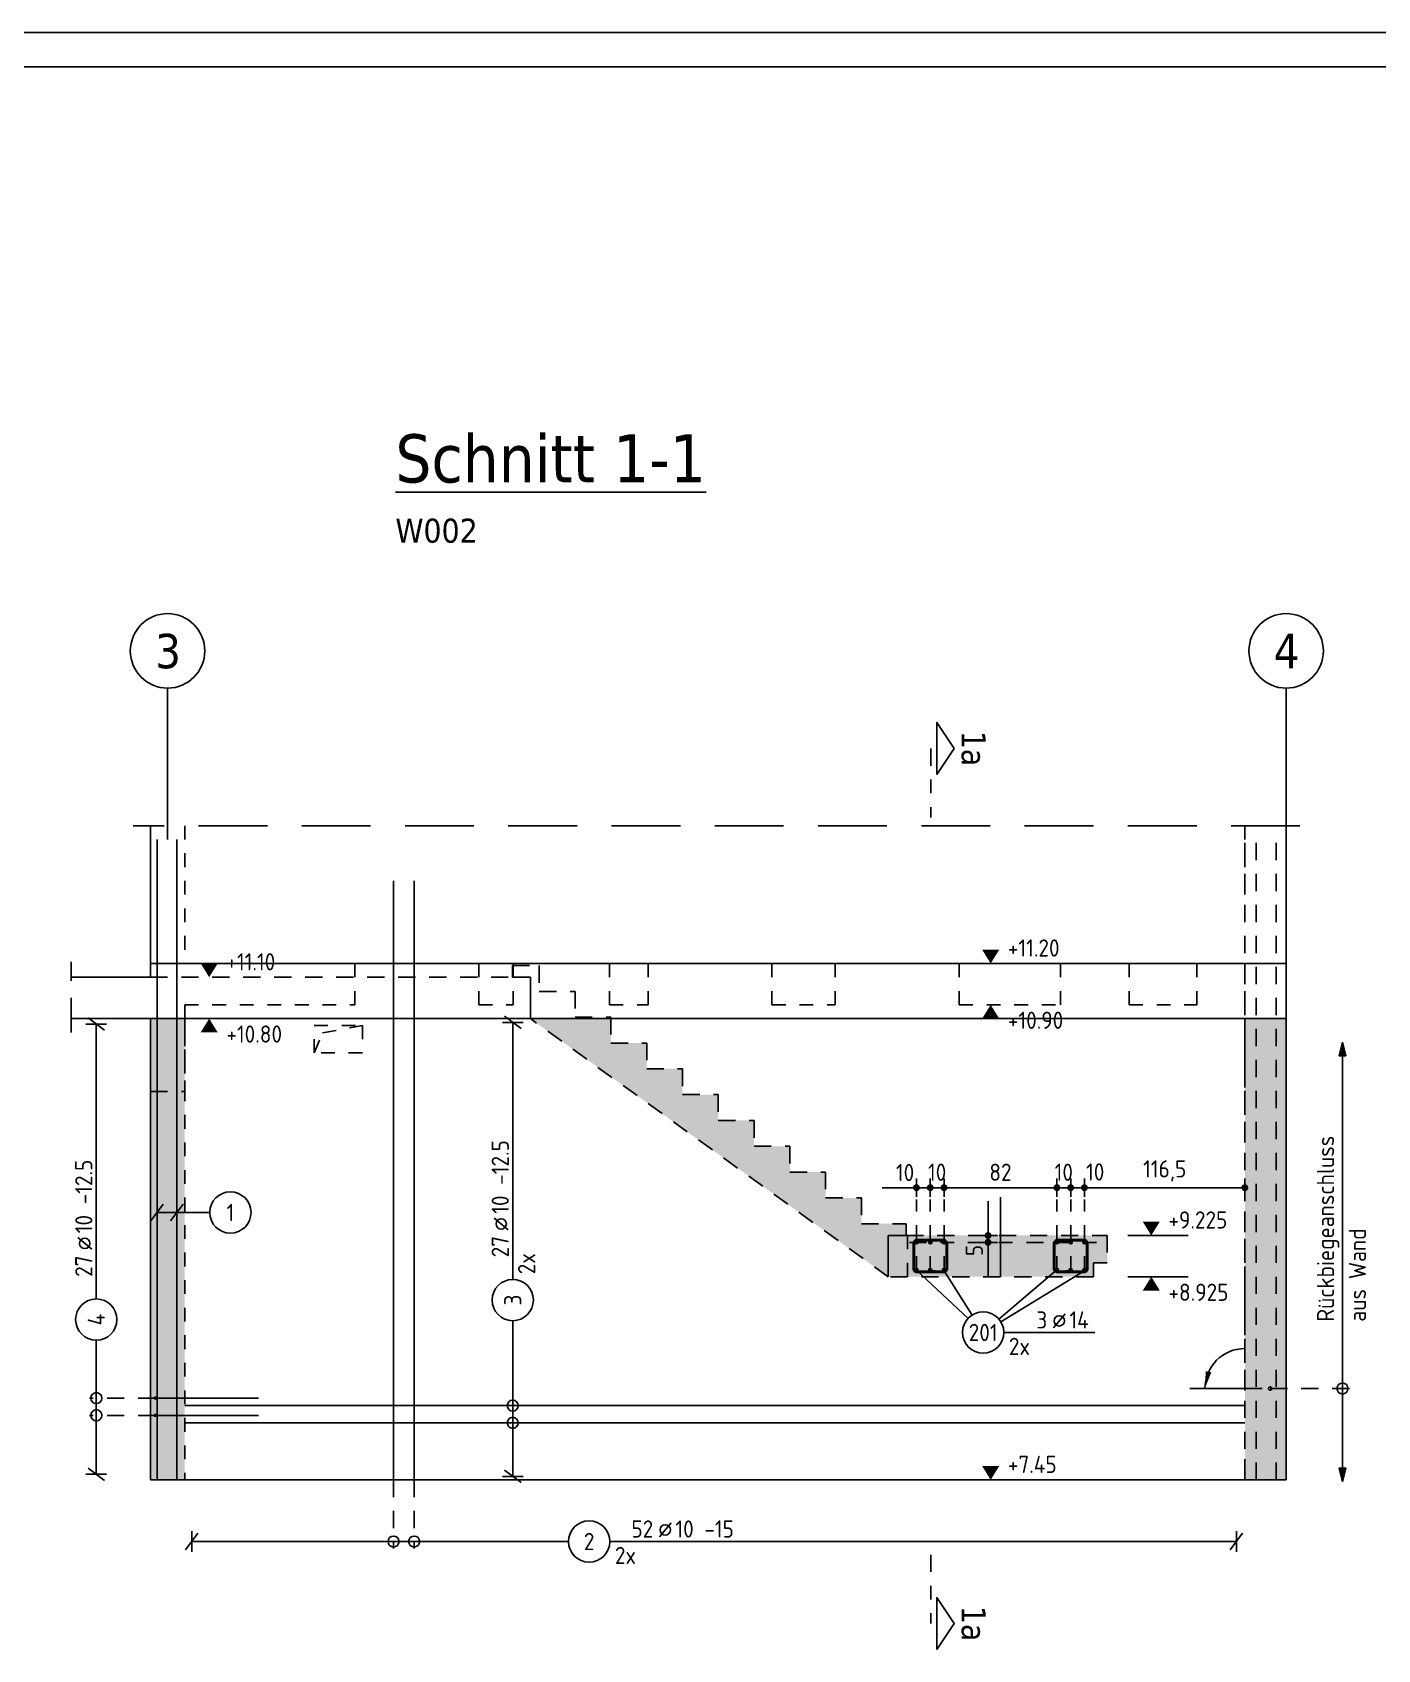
# Model space of a CAD drawing. Extents: x 0 to 74.3, y 0 to 34.2.
# Drawn here: x 11.71 to 21.48, y 17.96 to 29.7 of the extents above; entities that cross this region are included whole.
import ezdxf
from ezdxf.enums import TextEntityAlignment as Align

# ---------------------------------------------------------------- set-up
doc = ezdxf.new("R2010")
doc.units = 0
doc.header["$LTSCALE"] = 0.5
for name, pattern in [('AUSGEZOGEN', [1000.01, 1000, 0.01]), ('DASHDOT2', [0.5, 0.25, -0.125, 0, -0.125]), ('DASHDOTSMALL', [1.05, 0.5, -0.25, 0.05, -0.25]), ('DASHED', [0.75, 0.5, -0.25]), ('DASHEDX2', [1.5, 1, -0.5]), ('DOT', [0.175, 0.05, -0.125]), ('HIDDEN', [0.375, 0.25, -0.125]), ('HIDDEN2', [0.187, 0.125, -0.062]), ('PUNKT', [0.175, 0.05, -0.125]), ('STRICHPUNKT2', [0.55, 0.25, -0.125, 0.05, -0.125]), ('VERDECKT', [0.375, 0.25, -0.125])]:
    doc.linetypes.add(name, pattern=pattern)
for name, color, linetype in [('ACHSEN', 7, 'Continuous'), ('AFU', 7, 'Continuous'), ('BETON', 7, 'Continuous'), ('DRUEBER', 7, 'Continuous'), ('grau_mittel', 7, 'Continuous'), ('HILFE', 7, 'Continuous'), ('koten', 7, 'Continuous'), ('MASSE', 7, 'Continuous'), ('RAHMEN', 7, 'Continuous'), ('RND', 7, 'Continuous'), ('RND-1', 7, 'Continuous'), ('SCHNITTE', 7, 'Continuous'), ('SFP_Achsen', 7, 'Continuous'), ('TEXT', 7, 'Continuous'), ('VERDECKT', 7, 'Continuous'), ('WBZ', 7, 'Continuous')]:
    doc.layers.add(name, color=color, linetype=linetype)
doc.layers.add('NOPLOT', color=7, linetype='Continuous', plot=False)
doc.styles.add('helv', font='tahoma.ttf')
doc.styles.add('txt', font='isocp.shx')
doc.linetypes.add('AFU_50K', pattern='A,0.15,["/",Standard,S=0.2,R=0,X=-0.01,Y=-0.1],0.07,["/",Standard,S=0.2,R=0,X=-0.01,Y=-0.1],0.15', length=0.37)
doc.linetypes.add('AFU_50L', pattern='A,0.75,["/",Standard,S=0.2,R=0,X=-0.01,Y=-0.1],0.07,["/",Standard,S=0.2,R=0,X=-0.01,Y=-0.1],0.75', length=1.57)
doc.dimstyles.new('DOT_I', dxfattribs={"dimscale": 0.5, "dimtxt": 0.25, "dimasz": 0.25, "dimexe": 0.1, "dimexo": 0.3, "dimgap": 0.1, "dimtad": 1, "dimdec": 3, "dimzin": 3, "dimtxsty": 'txt', "dimblk": 'DOT', "dimblk1": 'DOT', "dimblk2": 'DOT', "dimsah": 1, "dimcen": 0.1, "dimse1": 1, "dimse2": 1, "dimazin": 0, "dimtfac": 1, "dimtdec": 4, "dimtix": 1, "dimtmove": 2, "dimatfit": 3, "dimfxl": 0, "dimtvp": 1, "dimtolj": 1, "dimtzin": 0, "dimarcsym": 0})

# ---------------------------------------------------------------- blocks, each defined once
blk = doc.blocks.new('PFEIL')
at = {"color": 7, "linetype": 'Continuous'}
blk.add_solid([(-1, -0.167), (-1, 0.167), (0, 0)], dxfattribs=at)
blk = doc.blocks.new('Pfeillinie')
at = {"layer": 'TEXT', "linetype": 'Continuous'}
blk.add_hatch(color=7, dxfattribs=at).paths.add_polyline_path([(0, 0), (-0.8, 0.2), (-0.8, 0), (-0.8, -0.2)])
at = {"layer": 'TEXT', "color": 7, "linetype": 'Continuous'}
for p, q in [((-0.8, 0), (-0.8, 0.2)), ((-0.8, 0.2), (0, 0)), ((-0.8, 0), (-0.8, -0.2)), ((-0.8, -0.2), (0, 0))]:
    blk.add_line(p, q, dxfattribs=at)
blk = doc.blocks.new('SCHN-2')
at = {"layer": 'SCHNITTE', "color": 6, "linetype": 'Continuous'}
blk.add_lwpolyline([(0.378, 0.088), (0, 0.34), (-0.378, 0.088)], close=True, dxfattribs=at)
at = {"layer": 'SCHNITTE', "color": 1, "linetype": 'DASHDOTSMALL', "style": 'helv'}
blk.add_attdef('SCHN-2', text='', height=0.35, dxfattribs=at).set_placement((0, 0.45), align=Align.CENTER)
blk = doc.blocks.new('lei_gre')
at = {"layer": 'RND', "color": 7, "linetype": 'Continuous'}
for p, q in [((-0.09, -0.12), (0.09, 0.12)), ((0, 0.15), (0, -0.15))]:
    blk.add_line(p, q, dxfattribs=at)
blk = doc.blocks.new('RND_LEI')
at = {"layer": 'RND', "color": 7, "linetype": 'Continuous'}
blk.add_line((1.022, 0.066), (1.19, 0.27), dxfattribs=at)
for centre, radius in [((0, 0), 0.3), ((1.106, 0.168), 0.075)]:
    blk.add_circle(centre, radius, dxfattribs=at)
at = {"layer": 'RND', "color": 7, "linetype": 'Continuous', "style": 'txt'}
blk.add_attdef('ANZ', text='', height=0.25, dxfattribs=at).set_placement((0.931, 0.057), align=Align.RIGHT)
for tag, p in [('DUM', (1.253, 0.057)), ('ABSTD', (1.674, 0.057)), ('POSTXT', (0.374, -0.327))]:
    blk.add_attdef(tag, p, '', height=0.25, dxfattribs=at)
blk.add_attdef('POSL', text='', height=0.25, dxfattribs=at).set_placement((0, 0), align=Align.MIDDLE)
blk = doc.blocks.new('DOT')
at = {"layer": 'MASSE', "color": 7, "linetype": 'Continuous'}
for p, q in [((0, 0), (-1, 0)), ((0, 0.54), (0, -0.54))]:
    blk.add_line(p, q, dxfattribs=at)
at = {"layer": 'MASSE', "color": 7, "linetype": 'Continuous', "const_width": 0.2}
blk.add_lwpolyline([(-0.1, 0, 1), (0.1, 0, 1)], format="xyb", close=True, dxfattribs=at)
blk = doc.blocks.new('*D16')
at = {"layer": 'Defpoints', "color": 0, "linetype": 'AUSGEZOGEN', "transparency": 16777216}
for p in [(18.129, 21.31), (18.129, 21.31), (18.229, 21.31)]:
    blk.add_point(p, dxfattribs=at)
at = {"layer": 'MASSE', "color": 0, "linetype": 'AUSGEZOGEN', "lineweight": -2, "transparency": 16777216}
for p, q in [((18.004, 21.31), (17.879, 21.31)), ((18.229, 21.31), (18.129, 21.31)), ((18.354, 21.31), (18.479, 21.31))]:
    blk.add_line(p, q, dxfattribs=at)
at = {"layer": 'MASSE', "color": 0, "linetype": 'AUSGEZOGEN', "lineweight": -2, "transparency": 16777216, "xscale": 0.125, "yscale": 0.125, "zscale": 0.125}
blk.add_blockref('DOT', (18.129, 21.31), dxfattribs=at)
at = {"layer": 'MASSE', "color": 0, "linetype": 'AUSGEZOGEN', "lineweight": -2, "transparency": 16777216, "xscale": 0.125, "yscale": 0.125, "zscale": 0.125, "rotation": 180}
blk.add_blockref('DOT', (18.229, 21.31), dxfattribs=at)
at = {"layer": 'MASSE', "color": 0, "linetype": 'AUSGEZOGEN', "transparency": 16777216, "insert": (18.046, 21.42), "char_height": 0.125, "attachment_point": 5, "style": 'txt'}
blk.add_mtext('\\A1;10', dxfattribs=at)
blk = doc.blocks.new('*D17')
at = {"layer": 'Defpoints', "color": 0, "linetype": 'AUSGEZOGEN', "transparency": 16777216}
for p in [(18.229, 21.31), (18.329, 21.31), (18.329, 21.31)]:
    blk.add_point(p, dxfattribs=at)
at = {"layer": 'MASSE', "color": 0, "linetype": 'AUSGEZOGEN', "lineweight": -2, "transparency": 16777216}
for p, q in [((18.104, 21.31), (17.979, 21.31)), ((18.229, 21.31), (18.329, 21.31)), ((18.454, 21.31), (18.579, 21.31))]:
    blk.add_line(p, q, dxfattribs=at)
at = {"layer": 'MASSE', "color": 0, "linetype": 'AUSGEZOGEN', "lineweight": -2, "transparency": 16777216, "xscale": 0.125, "yscale": 0.125, "zscale": 0.125}
blk.add_blockref('DOT', (18.229, 21.31), dxfattribs=at)
at = {"layer": 'MASSE', "color": 0, "linetype": 'AUSGEZOGEN', "lineweight": -2, "transparency": 16777216, "xscale": 0.125, "yscale": 0.125, "zscale": 0.125, "rotation": 180}
blk.add_blockref('DOT', (18.329, 21.31), dxfattribs=at)
at = {"layer": 'MASSE', "color": 0, "linetype": 'AUSGEZOGEN', "transparency": 16777216, "insert": (18.279, 21.422), "char_height": 0.125, "attachment_point": 5, "style": 'txt'}
blk.add_mtext('\\A1;10', dxfattribs=at)
blk = doc.blocks.new('*D18')
at = {"layer": 'Defpoints', "color": 0, "linetype": 'AUSGEZOGEN', "transparency": 16777216}
for p in [(18.329, 21.31), (19.149, 21.31), (19.149, 21.31)]:
    blk.add_point(p, dxfattribs=at)
at = {"layer": 'MASSE', "color": 0, "linetype": 'AUSGEZOGEN', "lineweight": -2, "transparency": 16777216}
blk.add_line((18.454, 21.31), (19.024, 21.31), dxfattribs=at)
at = {"layer": 'MASSE', "color": 0, "linetype": 'AUSGEZOGEN', "lineweight": -2, "transparency": 16777216, "xscale": 0.125, "yscale": 0.125, "zscale": 0.125, "rotation": 180}
blk.add_blockref('DOT', (18.329, 21.31), dxfattribs=at)
at = {"layer": 'MASSE', "color": 0, "linetype": 'AUSGEZOGEN', "lineweight": -2, "transparency": 16777216, "xscale": 0.125, "yscale": 0.125, "zscale": 0.125}
blk.add_blockref('DOT', (19.149, 21.31), dxfattribs=at)
at = {"layer": 'MASSE', "color": 0, "linetype": 'AUSGEZOGEN', "transparency": 16777216, "insert": (18.739, 21.422), "char_height": 0.125, "attachment_point": 5, "style": 'txt'}
blk.add_mtext('\\A1;82', dxfattribs=at)
blk = doc.blocks.new('*D19')
at = {"layer": 'Defpoints', "color": 0, "linetype": 'AUSGEZOGEN', "transparency": 16777216}
for p in [(19.149, 21.31), (19.249, 21.31), (19.249, 21.31)]:
    blk.add_point(p, dxfattribs=at)
at = {"layer": 'MASSE', "color": 0, "linetype": 'AUSGEZOGEN', "lineweight": -2, "transparency": 16777216}
for p, q in [((19.024, 21.31), (18.899, 21.31)), ((19.149, 21.31), (19.249, 21.31)), ((19.374, 21.31), (19.499, 21.31))]:
    blk.add_line(p, q, dxfattribs=at)
at = {"layer": 'MASSE', "color": 0, "linetype": 'AUSGEZOGEN', "lineweight": -2, "transparency": 16777216, "xscale": 0.125, "yscale": 0.125, "zscale": 0.125}
blk.add_blockref('DOT', (19.149, 21.31), dxfattribs=at)
at = {"layer": 'MASSE', "color": 0, "linetype": 'AUSGEZOGEN', "lineweight": -2, "transparency": 16777216, "xscale": 0.125, "yscale": 0.125, "zscale": 0.125, "rotation": 180}
blk.add_blockref('DOT', (19.249, 21.31), dxfattribs=at)
at = {"layer": 'MASSE', "color": 0, "linetype": 'AUSGEZOGEN', "transparency": 16777216, "insert": (19.199, 21.422), "char_height": 0.125, "attachment_point": 5, "style": 'txt'}
blk.add_mtext('\\A1;10', dxfattribs=at)
blk = doc.blocks.new('*D20')
at = {"layer": 'Defpoints', "color": 0, "linetype": 'AUSGEZOGEN', "transparency": 16777216}
for p in [(19.249, 21.31), (19.349, 21.31), (19.349, 21.31)]:
    blk.add_point(p, dxfattribs=at)
at = {"layer": 'MASSE', "color": 0, "linetype": 'AUSGEZOGEN', "lineweight": -2, "transparency": 16777216}
for p, q in [((19.124, 21.31), (18.999, 21.31)), ((19.249, 21.31), (19.349, 21.31)), ((19.474, 21.31), (19.599, 21.31))]:
    blk.add_line(p, q, dxfattribs=at)
at = {"layer": 'MASSE', "color": 0, "linetype": 'AUSGEZOGEN', "lineweight": -2, "transparency": 16777216, "xscale": 0.125, "yscale": 0.125, "zscale": 0.125}
blk.add_blockref('DOT', (19.249, 21.31), dxfattribs=at)
at = {"layer": 'MASSE', "color": 0, "linetype": 'AUSGEZOGEN', "lineweight": -2, "transparency": 16777216, "xscale": 0.125, "yscale": 0.125, "zscale": 0.125, "rotation": 180}
blk.add_blockref('DOT', (19.349, 21.31), dxfattribs=at)
at = {"layer": 'MASSE', "color": 0, "linetype": 'AUSGEZOGEN', "transparency": 16777216, "insert": (19.427, 21.424), "char_height": 0.125, "attachment_point": 5, "style": 'txt'}
blk.add_mtext('\\A1;10', dxfattribs=at)
blk = doc.blocks.new('*D21')
at = {"layer": 'Defpoints', "color": 0, "linetype": 'AUSGEZOGEN', "transparency": 16777216}
for p in [(19.349, 21.31), (20.514, 21.31), (20.514, 21.31)]:
    blk.add_point(p, dxfattribs=at)
at = {"layer": 'MASSE', "color": 0, "linetype": 'AUSGEZOGEN', "lineweight": -2, "transparency": 16777216}
blk.add_line((19.474, 21.31), (20.389, 21.31), dxfattribs=at)
at = {"layer": 'MASSE', "color": 0, "linetype": 'AUSGEZOGEN', "lineweight": -2, "transparency": 16777216, "xscale": 0.125, "yscale": 0.125, "zscale": 0.125, "rotation": 180}
blk.add_blockref('DOT', (19.349, 21.31), dxfattribs=at)
at = {"layer": 'MASSE', "color": 0, "linetype": 'AUSGEZOGEN', "lineweight": -2, "transparency": 16777216, "xscale": 0.125, "yscale": 0.125, "zscale": 0.125}
blk.add_blockref('DOT', (20.514, 21.31), dxfattribs=at)
at = {"layer": 'MASSE', "color": 0, "linetype": 'AUSGEZOGEN', "transparency": 16777216, "insert": (19.932, 21.432), "char_height": 0.125, "attachment_point": 5, "style": 'txt'}
blk.add_mtext('\\A1;116,5', dxfattribs=at)
blk = doc.blocks.new('*D22')
at = {"layer": 'Defpoints', "color": 0, "linetype": 'AUSGEZOGEN', "transparency": 16777216}
for p in [(18.649, 20.963), (18.649, 20.913), (18.649, 20.913)]:
    blk.add_point(p, dxfattribs=at)
at = {"layer": 'MASSE', "color": 0, "linetype": 'AUSGEZOGEN', "lineweight": -2, "transparency": 16777216}
for p, q in [((18.649, 21.088), (18.649, 21.213)), ((18.649, 20.963), (18.649, 20.913)), ((18.649, 20.788), (18.649, 20.663))]:
    blk.add_line(p, q, dxfattribs=at)
at = {"layer": 'MASSE', "color": 0, "linetype": 'AUSGEZOGEN', "lineweight": -2, "transparency": 16777216, "xscale": 0.125, "yscale": 0.125, "zscale": 0.125}
for p, rotation in [((18.649, 20.963), 270), ((18.649, 20.913), 90)]:
    blk.add_blockref('DOT', p, dxfattribs=dict(at, rotation=rotation))
at = {"layer": 'MASSE', "color": 0, "linetype": 'AUSGEZOGEN', "transparency": 16777216, "insert": (18.549, 20.854), "char_height": 0.125, "attachment_point": 5, "rotation": 90, "style": 'txt'}
blk.add_mtext('\\A1;5', dxfattribs=at)
blk = doc.blocks.new('RND_HIN')
at = {"layer": 'RND', "color": 7, "linetype": 'Continuous'}
blk.add_circle((0, 0), 0.3, dxfattribs=at)
at = {"layer": 'RND', "color": 7, "linetype": 'Continuous', "style": 'txt'}
blk.add_attdef('POSI', text='', height=0.25, dxfattribs=at).set_placement((0, 0), align=Align.MIDDLE)
blk = doc.blocks.new('A1-35-0')
at = {"layer": 'RAHMEN'}
blk.add_line((118.9, 59.4), (0, 59.4), dxfattribs=at)
at = {"layer": 'RAHMEN', "color": 5}
blk.add_line((118.4, 58.9), (2, 58.9), dxfattribs=at)
blk = doc.blocks.new('okrd_o')
at = {"layer": 'koten', "color": 7, "linetype": 'Continuous'}
blk.add_solid([(-0.125, 0.202), (0.125, 0.202), (0, 0)], dxfattribs=at)
at = {"layer": 'koten', "style": 'txt'}
blk.add_attdef('OKRD', (0.25, 0.1), '', height=0.25, dxfattribs=at)
blk = doc.blocks.new('okrd_u')
at = {"layer": 'koten', "color": 7, "linetype": 'Continuous'}
blk.add_solid([(-0.125, -0.202), (0.125, -0.202), (0, 0)], dxfattribs=at)
at = {"layer": 'koten', "style": 'txt'}
blk.add_attdef('OKRD', (0.25, -0.35), '', height=0.25, dxfattribs=at)

msp = doc.modelspace()

# ---------------------------------------------------------------- hatches: boundary and pattern name
at = {"layer": 'grau_mittel'}
h = msp.add_hatch(color=61, dxfattribs=at)
h.paths.add_polyline_path([(12.8143, 22.5381), (12.5643, 22.5381), (12.5643, 19.1881), (12.8143, 19.1881)])
h.paths.add_polyline_path([(20.8143, 22.5381), (20.5143, 22.5381), (20.5143, 19.1881), (20.8143, 19.1881)])
h.paths.add_polyline_path([(19.4143, 20.6631), (19.4143, 20.7631), (19.5143, 20.7631), (19.5143, 20.9631), (18.0643, 20.9631), (18.0643, 20.6631)])
h.paths.add_polyline_path([(17.9243, 20.6631), (18.0643, 20.6631), (18.0643, 20.9631), (18.0543, 20.9631), (18.0543, 21.0481), (17.7293, 21.0481), (17.7293, 21.2356), (17.4693, 21.2356), (17.4693, 21.4231), (17.2093, 21.4231), (17.2093, 21.6106), (16.9493, 21.6106), (16.9493, 21.7981), (16.6893, 21.7981), (16.6893, 21.9856), (16.4293, 21.9856), (16.4293, 22.1731), (16.1693, 22.1731), (16.1693, 22.3606), (15.9093, 22.3606), (15.9093, 22.5381), (15.3243, 22.5381)])

# ---------------------------------------------------------------- linework, layer by layer
at = {"layer": 'ACHSEN', "color": 140, "linetype": 'AUSGEZOGEN'}
for p, q in [((12.6893, 24.9381), (12.6893, 23.9381)), ((20.8143, 24.9381), (20.8143, 23.9381)), ((12.6893, 24.8381), (12.6893, 23.8381)), ((20.8143, 24.8381), (20.8143, 23.8381))]:
    msp.add_line(p, q, dxfattribs=at)
at = {"layer": 'ACHSEN', "color": 102, "linetype": 'DASHDOT2'}
for p, q in [((18.1293, 20.9131), (18.1293, 21.2241)), ((18.2293, 20.9131), (18.2293, 21.2241)), ((18.3293, 20.9131), (18.3293, 21.2241)), ((19.1493, 20.9131), (19.1493, 21.2241)), ((19.2493, 20.9131), (19.2493, 21.2241)), ((19.3493, 20.9131), (19.3493, 21.2241)), ((18.0776, 20.9131), (19.4376, 20.9131))]:
    msp.add_line(p, q, dxfattribs=at)
at = {"layer": 'AFU', "color": 8, "linetype": 'AFU_50K'}
for p, q in [((12.5643, 22.9381), (12.8143, 22.9381)), ((20.5143, 22.9381), (20.8143, 22.9381))]:
    msp.add_line(p, q, dxfattribs=at)
at = {"layer": 'AFU', "color": 8, "linetype": 'AFU_50L'}
for p, q in [((12.8143, 22.9381), (20.5143, 22.9381)), ((12.5643, 22.5381), (20.8143, 22.5381)), ((12.5643, 19.1881), (20.8143, 19.1881))]:
    msp.add_line(p, q, dxfattribs=at)
at = {"layer": 'BETON', "color": 6, "linetype": 'AUSGEZOGEN', "lineweight": -2}
for p, q in [((12.5643, 22.8381), (12.5643, 23.9381)), ((12.5643, 19.1881), (12.5643, 22.5381))]:
    msp.add_line(p, q, dxfattribs=at)
at = {"layer": 'BETON', "color": 6, "linetype": 'AUSGEZOGEN'}
for p, q in [((20.8143, 19.1881), (20.8143, 23.9381)), ((11.989, 22.8381), (12.5643, 22.8381)), ((11.989, 22.5381), (12.5643, 22.5381))]:
    msp.add_line(p, q, dxfattribs=at)
at = {"layer": 'DRUEBER', "color": 7, "linetype": 'PUNKT', "lineweight": -2}
for p, q in [((12.8143, 23.9381), (12.8143, 22.9381)), ((12.8143, 22.6381), (12.8143, 19.1881))]:
    msp.add_line(p, q, dxfattribs=at)
at = {"layer": 'DRUEBER', "color": 7, "linetype": 'DOT'}
for p, q in [((20.5143, 23.9381), (20.5143, 19.1881)), ((14.0493, 22.9381), (14.0493, 22.6381)), ((14.9493, 22.9381), (14.9493, 22.6381)), ((15.1993, 22.9381), (15.1993, 22.6381)), ((15.8993, 22.9381), (15.8993, 22.6381)), ((16.1793, 22.9381), (16.1793, 22.6381)), ((17.0793, 22.9381), (17.0793, 22.6381)), ((17.5393, 22.9381), (17.5393, 22.6381)), ((18.4393, 22.9381), (18.4393, 22.6381)), ((19.1743, 22.9381), (19.1743, 22.6381)), ((19.6743, 22.9381), (19.6743, 22.6381)), ((20.1643, 22.9381), (20.1643, 22.6381))]:
    msp.add_line(p, q, dxfattribs=at)
at = {"layer": 'DRUEBER', "color": 7, "linetype": 'PUNKT'}
for p, q in [((12.8143, 22.9381), (14.0493, 22.9381)), ((14.9493, 22.9381), (15.1993, 22.9381)), ((15.8993, 22.9381), (16.1793, 22.9381)), ((17.0793, 22.9381), (17.5393, 22.9381)), ((18.4393, 22.9381), (19.1743, 22.9381)), ((19.6743, 22.9381), (20.1643, 22.9381)), ((12.8143, 22.6381), (14.0493, 22.6381)), ((14.9493, 22.6381), (15.1993, 22.6381)), ((15.8993, 22.6381), (16.1793, 22.6381)), ((17.0793, 22.6381), (17.5393, 22.6381)), ((18.4393, 22.6381), (19.1743, 22.6381)), ((19.6743, 22.6381), (20.1643, 22.6381))]:
    msp.add_line(p, q, dxfattribs=at)
at = {"layer": 'HILFE', "color": 102, "linetype": 'DASHEDX2'}
msp.add_line((20.9143, 23.9381), (12.4393, 23.9381), dxfattribs=at)
at = {"layer": 'HILFE', "color": 102, "linetype": 'DASHED'}
msp.add_line((11.989, 22.4381), (11.989, 22.9502), dxfattribs=at)
at = {"layer": 'HILFE', "color": 102, "linetype": 'AUSGEZOGEN'}
for p, q in [((19.6651, 20.9631), (20.1029, 20.9631)), ((19.6651, 20.6631), (20.1029, 20.6631))]:
    msp.add_line(p, q, dxfattribs=at)
at = {"layer": 'NOPLOT', "color": 191, "linetype": 'Continuous'}
for p, q in [((15.3243, 22.8381), (15.1943, 22.8381)), ((15.3243, 22.5381), (15.3243, 22.8381)), ((17.9243, 20.6631), (17.9243, 20.9631)), ((17.9243, 20.9631), (18.0543, 20.9631))]:
    msp.add_line(p, q, dxfattribs=at)
at = {"layer": 'NOPLOT', "color": 191, "linetype": 'AUSGEZOGEN'}
for p, q in [((18.7393, 20.6631), (18.7393, 21.2406)), ((18.2293, 20.7061), (18.2677, 20.7061)), ((19.2493, 20.7061), (19.2108, 20.7061))]:
    msp.add_line(p, q, dxfattribs=at)
for points in [[(18.3243, 20.9331), (18.1343, 20.9331, 0.4142136), (18.1043, 20.9031), (18.1043, 20.7231, 0.4142136), (18.1343, 20.6931), (18.3243, 20.6931, 0.4142136), (18.3543, 20.7231), (18.3543, 20.9031, 0.4142136)], [(18.3243, 20.9231), (18.1343, 20.9231, 0.4142136), (18.1143, 20.9031), (18.1143, 20.7231, 0.4142136), (18.1343, 20.7031), (18.3243, 20.7031, 0.4142136), (18.3443, 20.7231), (18.3443, 20.9031, 0.4142136)], [(19.1543, 20.9331), (19.3443, 20.9331, -0.4142136), (19.3743, 20.9031), (19.3743, 20.7231, -0.4142136), (19.3443, 20.6931), (19.1543, 20.6931, -0.4142136), (19.1243, 20.7231), (19.1243, 20.9031, -0.4142136)], [(19.1543, 20.9231), (19.3443, 20.9231, -0.4142136), (19.3643, 20.9031), (19.3643, 20.7231, -0.4142136), (19.3443, 20.7031), (19.1543, 20.7031, -0.4142136), (19.1343, 20.7231), (19.1343, 20.9031, -0.4142136)]]:
    msp.add_lwpolyline(points, format="xyb", close=True, dxfattribs=at)
at = {"layer": 'RND', "color": 7, "linetype": 'AUSGEZOGEN'}
for p, q in [((12.1716, 22.4979), (12.1716, 20.5022)), ((15.1966, 20.6439), (15.1966, 22.5106)), ((15.1966, 19.2132), (15.1966, 20.3439)), ((12.1716, 20.2022), (12.1716, 19.2285)), ((18.7634, 20.2586), (19.4234, 20.2586)), ((12.8651, 18.7405), (15.6015, 18.7405)), ((15.9015, 18.7405), (20.4531, 18.7405))]:
    msp.add_line(p, q, dxfattribs=at)
at = {"layer": 'RND', "color": 102, "linetype": 'AUSGEZOGEN'}
for p, q in [((12.9958, 21.1299), (12.6131, 21.1299)), ((18.5037, 20.3608), (18.1258, 20.7131)), ((18.5332, 20.3853), (18.3258, 20.7131)), ((18.7278, 20.3556), (19.1493, 20.7131)), ((18.7416, 20.3365), (19.3443, 20.7031))]:
    msp.add_line(p, q, dxfattribs=at)
at = {"layer": 'RND', "color": 7, "linetype": 'HIDDEN2'}
for p, q in [((18.1293, 20.7131), (18.1293, 20.9131)), ((18.2293, 20.7131), (18.2293, 20.9131)), ((18.3293, 20.7131), (18.3293, 20.9131)), ((19.1493, 20.7131), (19.1493, 20.9131)), ((19.2493, 20.7131), (19.2493, 20.9131)), ((19.3493, 20.7131), (19.3493, 20.9131))]:
    msp.add_line(p, q, dxfattribs=at)
at = {"layer": 'RND', "color": 102, "linetype": 'VERDECKT'}
for p, q in [((20.6983, 19.8515), (21.2733, 19.8515)), ((12.5997, 19.7817), (12.1216, 19.7817)), ((12.5997, 19.6567), (12.1216, 19.6567)), ((14.3305, 19.1881), (14.3305, 18.6905)), ((14.4805, 19.1881), (14.4805, 18.6905))]:
    msp.add_line(p, q, dxfattribs=at)
at = {"layer": 'RND', "color": 1, "linetype": 'AUSGEZOGEN'}
for points in [[(12.6131, 19.1881), (12.6131, 23.8381)], [(12.7566, 19.1881), (12.7566, 23.8381)], [(14.3305, 19.1881), (14.3305, 23.5381)], [(14.4805, 19.1881), (14.4805, 23.5381)], [(12.5997, 19.7817), (13.3497, 19.7817)], [(12.5997, 19.6567), (13.3497, 19.6567)], [(12.8143, 19.7273), (20.5143, 19.7273)], [(12.8143, 19.6023), (20.5143, 19.6023)]]:
    msp.add_lwpolyline(points, dxfattribs=at)
at = {"layer": 'RND', "color": 102, "linetype": 'AUSGEZOGEN'}
msp.add_lwpolyline([(21.2233, 22.3667), (21.2233, 19.1732)], dxfattribs=at)
at = {"layer": 'RND', "color": 7, "linetype": 'AUSGEZOGEN'}
for points, const_width in [([(18.1258, 20.9131, 1), (18.1328, 20.9131, 1)], 0.007), ([(18.2258, 20.9131, 1), (18.2328, 20.9131, 1)], 0.007), ([(18.3258, 20.9131, 1), (18.3328, 20.9131, 1)], 0.007), ([(19.1528, 20.9131, -1), (19.1458, 20.9131, -1)], 0.007), ([(19.2528, 20.9131, -1), (19.2458, 20.9131, -1)], 0.007), ([(19.3528, 20.9131, -1), (19.3458, 20.9131, -1)], 0.007), ([(18.1258, 20.7131, -1), (18.1328, 20.7131, -1)], 0.007), ([(18.2258, 20.7131, 1), (18.2328, 20.7131, 1)], 0.007), ([(18.3258, 20.7131, -1), (18.3328, 20.7131, -1)], 0.007), ([(19.1528, 20.7131, 1), (19.1458, 20.7131, 1)], 0.007), ([(19.2528, 20.7131, -1), (19.2458, 20.7131, -1)], 0.007), ([(19.3528, 20.7131, 1), (19.3458, 20.7131, 1)], 0.007), ([(12.5935, 19.7817, 1), (12.606, 19.7817, 1)], 0.0125), ([(12.5935, 19.6567, 1), (12.606, 19.6567, 1)], 0.0125)]:
    msp.add_lwpolyline(points, format="xyb", close=True, dxfattribs=dict(at, const_width=const_width))
at = {"layer": 'RND', "color": 102, "linetype": 'AUSGEZOGEN'}
for centre in [(18.1293, 20.9131), (18.2293, 20.9131), (18.3293, 20.9131), (19.1493, 20.9131), (19.2493, 20.9131), (19.3493, 20.9131), (18.1293, 20.7131), (18.2293, 20.7131), (18.3293, 20.7131), (19.1493, 20.7131), (19.2493, 20.7131), (19.3493, 20.7131)]:
    msp.add_circle(centre, 0.011, dxfattribs=at)
at = {"layer": 'RND', "color": 7, "linetype": 'AUSGEZOGEN'}
for centre in [(21.2233, 19.8515), (12.1716, 19.7817), (15.1966, 19.7273), (12.1716, 19.6567), (15.1966, 19.6023), (14.3305, 18.7405), (14.4805, 18.7405)]:
    msp.add_circle(centre, 0.04, dxfattribs=at)
at = {"layer": 'RND-1', "color": 7, "linetype": 'HIDDEN'}
for points in [[(20.5975, 19.1881), (20.5975, 23.8381)], [(20.741, 19.1881), (20.741, 23.8381)]]:
    msp.add_lwpolyline(points, dxfattribs=at)
at = {"layer": 'SCHNITTE', "color": 6, "linetype": 'STRICHPUNKT2'}
for p, q in [((18.2326, 24.4993), (18.2326, 23.9993)), ((18.2326, 18.6442), (18.2326, 18.1442))]:
    msp.add_line(p, q, dxfattribs=at)
at = {"layer": 'SFP_Achsen', "color": 7, "linetype": 'AUSGEZOGEN'}
for centre in [(12.6893, 25.2085), (20.8143, 25.2085)]:
    msp.add_circle(centre, 0.2705, dxfattribs=at)
at = {"layer": 'TEXT', "color": 7, "linetype": 'VERDECKT'}
msp.add_line((20.5143, 19.8515), (20.6983, 19.8515), dxfattribs=at)
msp.add_lwpolyline([(20.5143, 19.8515), (20.5143, 20.2515)], dxfattribs=at)
at = {"layer": 'TEXT', "color": 1, "linetype": 'AUSGEZOGEN'}
msp.add_lwpolyline([(20.5143, 19.8515), (20.1143, 19.8515)], dxfattribs=at)
at = {"layer": 'TEXT', "color": 7, "linetype": 'VERDECKT'}
msp.add_circle((20.6983, 19.8515), 0.012, dxfattribs=at)
at = {"layer": 'TEXT', "color": 102, "linetype": 'AUSGEZOGEN'}
msp.add_arc((20.5143, 19.8515), 0.2904, 90, 180, dxfattribs=at)
at = {"layer": 'VERDECKT', "color": 7, "linetype": 'VERDECKT'}
for p, q in [((20.5143, 19.1881), (20.5143, 23.9381)), ((15.1943, 22.8381), (15.1943, 22.9231)), ((15.1943, 22.9231), (15.3893, 22.9231)), ((15.3893, 22.9231), (15.3893, 22.7356)), ((12.5643, 22.8381), (15.1943, 22.8381)), ((15.3893, 22.7356), (15.6493, 22.7356)), ((15.6493, 22.7356), (15.6493, 22.5481)), ((12.8143, 22.5381), (15.3243, 22.5381)), ((12.8143, 22.5381), (12.8143, 22.0081)), ((17.9243, 20.6631), (15.3243, 22.5381)), ((15.6493, 22.5481), (15.9093, 22.5481)), ((15.9093, 22.5481), (15.9093, 22.3606)), ((15.9093, 22.3606), (16.1693, 22.3606)), ((16.1693, 22.3606), (16.1693, 22.1731)), ((16.1693, 22.1731), (16.4293, 22.1731)), ((16.4293, 22.1731), (16.4293, 21.9856)), ((12.5643, 22.0081), (12.8143, 22.0081)), ((16.4293, 21.9856), (16.6893, 21.9856)), ((16.6893, 21.9856), (16.6893, 21.7981)), ((16.6893, 21.7981), (16.9493, 21.7981)), ((16.9493, 21.7981), (16.9493, 21.6106)), ((16.9493, 21.6106), (17.2093, 21.6106)), ((17.2093, 21.6106), (17.2093, 21.4231)), ((17.2093, 21.4231), (17.4693, 21.4231)), ((17.4693, 21.4231), (17.4693, 21.2356)), ((17.4693, 21.2356), (17.7293, 21.2356)), ((17.7293, 21.2356), (17.7293, 21.0481)), ((17.7293, 21.0481), (18.0543, 21.0481)), ((18.0543, 21.0481), (18.0543, 20.9631)), ((18.0543, 20.9631), (19.5143, 20.9631)), ((19.5143, 20.9631), (19.5143, 20.7631)), ((19.5143, 20.7631), (19.4143, 20.7631)), ((19.4143, 20.7631), (19.4143, 20.6631)), ((19.4143, 20.6631), (17.9243, 20.6631))]:
    msp.add_line(p, q, dxfattribs=at)
at = {"layer": 'VERDECKT', "color": 7, "linetype": 'HIDDEN2'}
msp.add_line((18.0643, 20.9631), (18.0643, 20.6631), dxfattribs=at)
at = {"layer": 'WBZ', "color": 102, "linetype": 'HIDDEN2'}
for p, q in [((13.7543, 22.2881), (13.8146, 22.4342)), ((13.8146, 22.4342), (14.1043, 22.4881))]:
    msp.add_line(p, q, dxfattribs=at)
msp.add_lwpolyline([(14.1043, 22.4881), (14.1043, 22.2881), (13.7543, 22.2881), (13.7543, 22.4881)], close=True, dxfattribs=at)

# ---------------------------------------------------------------- block references
at = {"layer": 'koten', "color": 7, "linetype": 'DOT'}
ref = msp.add_blockref('okrd_o', (18.668, 22.9381), dxfattribs=dict(at, xscale=0.5, yscale=0.5, zscale=0.5))
ref.add_attrib('OKRD', '+11.20', (18.793, 22.9881), dxfattribs={"layer": '0', "color": 0, "linetype": 'ByBlock', "height": 0.125, "style": 'txt'})
at = {"layer": 'koten', "color": 7, "linetype": 'AUSGEZOGEN', "xscale": 0.5, "yscale": 0.5, "zscale": 0.5}
for name, p, values in [('okrd_o', (12.9916, 22.8381), {'OKRD': '+11.10'}), ('okrd_u', (12.9916, 22.5381), {'OKRD': '+10.80'}), ('okrd_o', (19.8345, 20.9631), {'OKRD': '+9.225'}), ('okrd_u', (19.8345, 20.6631), {'OKRD': '+8.925'}), ('okrd_o', (18.668, 19.1881), {'OKRD': '+7.45'})]:
    msp.add_blockref(name, p, dxfattribs=at).add_auto_attribs(values)
at = {"layer": 'koten', "color": 7, "linetype": 'DOT'}
ref = msp.add_blockref('okrd_u', (18.668, 22.6381), dxfattribs=dict(at, xscale=0.5, yscale=0.5, zscale=0.5))
ref.add_attrib('OKRD', '+10.90', (18.793, 22.4631), dxfattribs={"layer": '0', "color": 0, "linetype": 'ByBlock', "height": 0.125, "style": 'txt'})
at = {"layer": 'RAHMEN', "color": 7, "linetype": 'AUSGEZOGEN', "xscale": 0.5, "yscale": 0.5, "zscale": 0.5}
msp.add_blockref('A1-35-0', (0, 0), dxfattribs=at)
at = {"layer": 'RND', "color": 7, "linetype": 'AUSGEZOGEN', "xscale": 0.5, "yscale": 0.5, "zscale": 0.5}
for p, rotation in [((15.1966, 22.5106), 90), ((12.1716, 22.4979), 270), ((12.1716, 19.2285), 270), ((15.1966, 19.2132), 90)]:
    msp.add_blockref('lei_gre', p, dxfattribs=dict(at, rotation=rotation))
at = {"layer": 'RND', "color": 102, "linetype": 'AUSGEZOGEN', "xscale": 0.125, "yscale": 0.125, "zscale": 0.125}
for p, rotation in [((21.2233, 22.3667), 90), ((21.2233, 19.1732), 270)]:
    msp.add_blockref('Pfeillinie', p, dxfattribs=dict(at, rotation=rotation))
at = {"layer": 'RND', "color": 7, "linetype": 'AUSGEZOGEN', "xscale": 0.5, "yscale": 0.5, "zscale": 0.5, "rotation": 90}
for p, values in [((15.1966, 20.4939), {'POSL': '3', 'DUM': '10', 'ANZ': '27', 'ABSTD': '-12.5', 'POSTXT': '2x'}), ((12.1716, 20.3522), {'POSL': '4', 'DUM': '10', 'ANZ': '27', 'ABSTD': '-12.5'})]:
    msp.add_blockref('RND_LEI', p, dxfattribs=at).add_auto_attribs(values)
at = {"layer": 'RND', "color": 7, "linetype": 'AUSGEZOGEN', "xscale": 0.5, "yscale": 0.5, "zscale": 0.5}
for name, p, values in [('RND_HIN', (13.1458, 21.1299), {'POSI': '1'}), ('RND_LEI', (18.6134, 20.2586), {'POSL': '201', 'DUM': '14', 'ANZ': '3', 'POSTXT': '2x'}), ('RND_LEI', (15.7515, 18.7405), {'POSL': '2', 'DUM': '10', 'ANZ': '52', 'ABSTD': '-15', 'POSTXT': '2x'})]:
    msp.add_blockref(name, p, dxfattribs=at).add_auto_attribs(values)
for p in [(12.6131, 21.1299), (12.7566, 21.1299), (12.8651, 18.7405), (20.4531, 18.7405)]:
    msp.add_blockref('lei_gre', p, dxfattribs=at)
at = {"layer": 'SCHNITTE', "color": 6, "linetype": 'STRICHPUNKT2', "xscale": 0.5, "yscale": 0.5, "zscale": 0.5, "rotation": 270}
for p in [(18.2326, 24.4993), (18.2326, 18.1442)]:
    msp.add_blockref('SCHN-2', p, dxfattribs=at).add_auto_attribs({'SCHN-2': '1a'})
at = {"layer": 'TEXT', "color": 102, "linetype": 'AUSGEZOGEN', "xscale": 0.1250000000000026, "yscale": 0.1250000000000026, "zscale": 0.1250000000000026, "rotation": 257.7590209791267}
msp.add_blockref('PFEIL', (20.2239, 19.8515), dxfattribs=at)

# ---------------------------------------------------------------- texts
at = {"layer": 'SFP_Achsen', "color": 6, "linetype": 'AUSGEZOGEN', "style": 'helv'}
for s, p in [('3', (12.5986, 25.0823)), ('4', (20.7236, 25.0823))]:
    msp.add_text(s, height=0.25, dxfattribs=at).set_placement(p)
at = {"layer": 'TEXT', "color": 5, "linetype": 'AUSGEZOGEN', "style": 'helv'}
msp.add_text('%%uSchnitt 1-1', height=0.35, dxfattribs=at).set_placement((14.3439, 26.4313))
at = {"layer": 'TEXT', "color": 1, "linetype": 'AUSGEZOGEN', "style": 'helv'}
msp.add_text('W002', height=0.175, dxfattribs=at).set_placement((14.3439, 25.9938))
at = {"layer": 'TEXT', "color": 7, "linetype": 'AUSGEZOGEN', "style": 'txt'}
for s, p in [('Rückbiegeanschluss', (21.1626, 20.3368)), ('aus Wand ', (21.394, 20.3368))]:
    msp.add_text(s, height=0.125, rotation=90, dxfattribs=at).set_placement(p)

# ---------------------------------------------------------------- dimensions: what is measured, and where the dimension line sits
at = {"layer": 'MASSE', "color": 7, "linetype": 'AUSGEZOGEN'}
for base, p1, p2, picture, middle in [((18.1293, 21.3097), (18.2293, 21.3097), (18.1293, 21.3097), '*D16', (18.0463, 21.4197)), ((19.3493, 21.3097), (19.2493, 21.3097), (19.3493, 21.3097), '*D20', (19.4275, 21.4244))]:
    dim = msp.add_linear_dim(base=base, p1=p1, p2=p2, dimstyle='DOT_I', override={"dimdec": 0, "dimlfac": 100}, dxfattribs=at)
    dim.commit()
    dim.dimension.update_dxf_attribs({"geometry": picture, "text_midpoint": middle, "dimtype": 160})
for base, p1, p2, override, picture, middle in [((18.3293, 21.3097), (18.2293, 21.3097), (18.3293, 21.3097), {"dimdec": 0, "dimlfac": 100}, '*D17', (18.2793, 21.4222)), ((19.1493, 21.3097), (18.3293, 21.3097), (19.1493, 21.3097), {"dimdec": 0, "dimlfac": 100}, '*D18', (18.7393, 21.4222)), ((19.2493, 21.3097), (19.1493, 21.3097), (19.2493, 21.3097), {"dimdec": 0, "dimlfac": 100}, '*D19', (19.1993, 21.4222)), ((20.5143, 21.3097), (19.3493, 21.3097), (20.5143, 21.3097), {"dimdec": 1, "dimlfac": 100}, '*D21', (19.9318, 21.4315))]:
    dim = msp.add_linear_dim(base=base, p1=p1, p2=p2, dimstyle='DOT_I', override=override, dxfattribs=at)
    dim.commit()
    dim.dimension.update_dxf_attribs({"geometry": picture, "text_midpoint": middle})
dim = msp.add_linear_dim(base=(18.6492, 20.9131), p1=(18.6492, 20.9631), p2=(18.6492, 20.9131), angle=90, dimstyle='DOT_I', override={"dimdec": 0, "dimlfac": 100}, dxfattribs=at)
dim.commit()
dim.dimension.update_dxf_attribs({"geometry": '*D22', "text_midpoint": (18.5491, 20.8543), "dimtype": 160})

doc.saveas('drawing.dxf')
